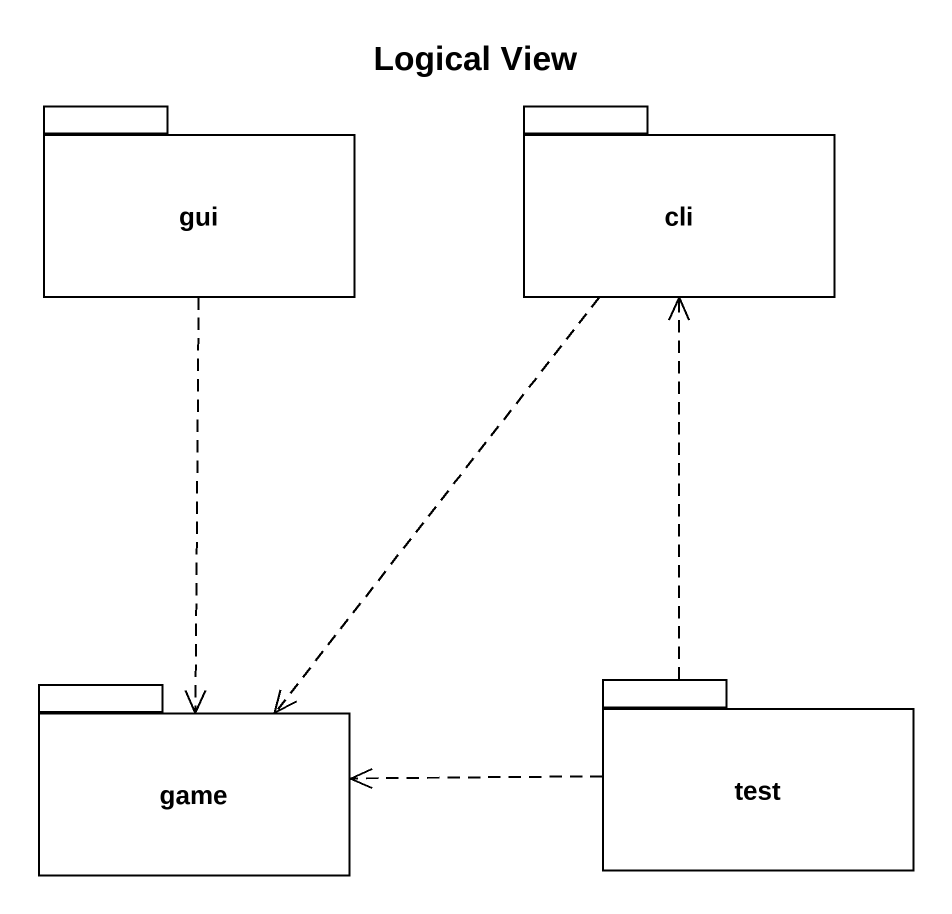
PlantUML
@startuml
title Logical View
package gui {
}
package cli {
}
package game {
}
package test {
}
gui ..> game
cli ..> game
test .up.> cli
test .left.> game
@enduml
